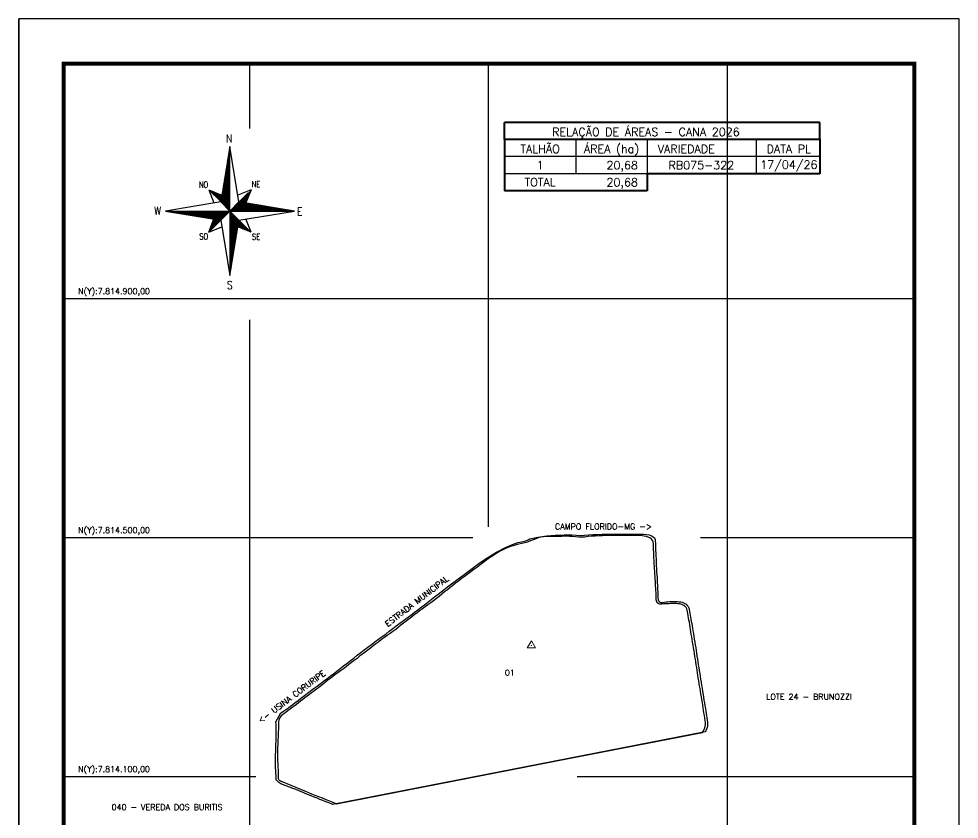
# Model space of a CAD drawing. Header units: millimetres. Extents: x 740913 to 742488, y 7813141 to 7815368.
# Drawn here: x 740913 to 742488, y 7814029 to 7815368 of the extents above; entities that cross this region are included whole.
import ezdxf
from ezdxf.enums import TextEntityAlignment as Align

# ---------------------------------------------------------------- set-up
doc = ezdxf.new("R2010")
doc.units = ezdxf.units.MM
doc.linetypes.add('LIN0', pattern=[0])
for name, color, linetype in [('0114LOTE25', 1, 'Continuous'), ('0114LOTE25001', 5, 'Continuous'), ('CONFRONTANTE', 7, 'Continuous'), ('MALHA', 8, 'Continuous'), ('MARGEM', 5, 'Continuous'), ('QUADRO_DE_AREAS_CANA_2024', 7, 'Continuous'), ('SETA_NORTE', 3, 'Continuous'), ('TEXTO', 7, 'Continuous')]:
    doc.layers.add(name, color=color, linetype=linetype)
doc.styles.add('ROMANS', font='romans')
doc.styles.add('Simplex', font='simplex.shx')

# ---------------------------------------------------------------- blocks, each defined once
blk = doc.blocks.new('A$C309442C0')
at = {"layer": 'SETA_NORTE', "linetype": 'Continuous'}
h = blk.add_hatch(dxfattribs=at)
h.set_pattern_fill('ANSI31', color=256, scale=0.1375, angle=-90, style=0)
h.set_pattern_definition([(315, (-215853.3434, 13873.16845), (0.3086963042, 0.3086963042), [])])
h.paths.add_polyline_path([(73.5, 97.4), (74.7, 104.9), (60, 110.8)])
h = blk.add_hatch(dxfattribs=at)
h.set_pattern_fill('ANSI31', color=256, scale=0.1375, angle=180, style=0)
h.set_pattern_definition([(225, (13869.59828, 216024.21475), (0.3086963042, -0.3086963042), [])])
h.paths.add_polyline_path([(93.8, 97.4), (101.4, 96.2), (107.3, 110.8)])
h = blk.add_hatch(dxfattribs=at)
h.set_pattern_fill('ANSI31', color=256, scale=0.1375, style=0)
h.set_pattern_definition([(45, (-13702.2971, -215849.77324), (-0.3086963042, 0.3086963042), [])])
h.paths.add_polyline_path([(73.5, 77), (65.9, 78.3), (60, 63.6)])
h = blk.add_hatch(dxfattribs=at)
h.set_pattern_fill('ANSI31', color=256, scale=0.1375, angle=90, style=0)
h.set_pattern_definition([(135, (216020.6446, -13698.72693), (-0.3086963042, -0.3086963042), [])])
h.paths.add_polyline_path([(93.8, 77), (92.6, 69.5), (107.3, 63.6)])
for p, q in [((83.4, 157.5), (83.7, 157.8)), ((83.5, 158.3), (83.7, 158.4)), ((83.6, 159), (83.7, 159.1)), ((81.3, 145.3), (83.7, 147.6)), ((81.5, 146.1), (83.7, 148.2)), ((81.6, 146.8), (83.7, 148.9)), ((81.7, 147.6), (83.7, 149.5)), ((81.8, 148.3), (83.7, 150.1)), ((82, 149.1), (83.7, 150.8)), ((82.1, 149.9), (83.7, 151.4)), ((82.2, 150.6), (83.7, 152.1)), ((82.3, 151.4), (83.7, 152.7)), ((82.5, 152.2), (83.7, 153.3)), ((82.6, 152.9), (83.7, 154)), ((82.7, 153.7), (83.7, 154.6)), ((82.9, 154.4), (83.7, 155.2)), ((83, 155.2), (83.7, 155.9)), ((83.1, 156), (83.7, 156.5)), ((83.2, 156.7), (83.7, 157.2)), ((79.2, 132.3), (83.7, 136.8)), ((79.3, 133.1), (83.7, 137.4)), ((79.5, 133.8), (83.7, 138)), ((79.6, 134.6), (83.7, 138.7)), ((79.7, 135.4), (83.7, 139.3)), ((79.8, 136.1), (83.7, 140)), ((80, 136.9), (83.7, 140.6)), ((80.1, 137.7), (83.7, 141.2)), ((80.2, 138.4), (83.7, 141.9)), ((80.3, 139.2), (83.7, 142.5)), ((80.5, 139.9), (83.7, 143.1)), ((80.6, 140.7), (83.7, 143.8)), ((80.7, 141.5), (83.7, 144.4)), ((80.8, 142.2), (83.7, 145)), ((81, 143), (83.7, 145.7)), ((81.1, 143.8), (83.7, 146.3)), ((81.2, 144.5), (83.7, 147)), ((77.2, 120.1), (83.7, 126.6)), ((77.3, 120.9), (83.7, 127.2)), ((77.4, 121.6), (83.7, 127.8)), ((77.6, 122.4), (83.7, 128.5)), ((77.7, 123.2), (83.7, 129.1)), ((77.8, 123.9), (83.7, 129.8)), ((78, 124.7), (83.7, 130.4)), ((78.1, 125.5), (83.7, 131)), ((78.2, 126.2), (83.7, 131.7)), ((78.3, 127), (83.7, 132.3)), ((78.5, 127.7), (83.7, 132.9)), ((78.6, 128.5), (83.7, 133.6)), ((78.7, 129.3), (83.7, 134.2)), ((78.8, 130), (83.7, 134.9)), ((79, 130.8), (83.7, 135.5)), ((79.1, 131.6), (83.7, 136.1)), ((75.1, 107.2), (83.7, 115.7)), ((75.2, 107.9), (83.7, 116.4)), ((75.3, 108.7), (83.7, 117)), ((75.4, 109.4), (83.7, 117.7)), ((75.6, 110.2), (83.7, 118.3)), ((75.7, 111), (83.7, 118.9)), ((75.8, 111.7), (83.7, 119.6)), ((75.9, 112.5), (83.7, 120.2)), ((76.1, 113.3), (83.7, 120.8)), ((76.2, 114), (83.7, 121.5)), ((76.3, 114.8), (83.7, 122.1)), ((76.4, 115.5), (83.7, 122.8)), ((76.6, 116.3), (83.7, 123.4)), ((76.7, 117.1), (83.7, 124)), ((76.8, 117.8), (83.7, 124.7)), ((76.9, 118.6), (83.7, 125.3)), ((77.1, 119.4), (83.7, 125.9)), ((60, 110.8), (74.7, 104.9)), ((60, 110.8), (65.9, 96.2)), ((73.5, 97.3), (83.7, 107.5)), ((73.6, 98), (83.7, 108.1)), ((73.7, 98.8), (83.7, 108.7)), ((73.8, 99.5), (83.7, 109.4)), ((73.8, 97), (83.7, 106.8)), ((73.9, 100.3), (83.7, 110)), ((74.1, 101.1), (83.7, 110.6)), ((74.2, 101.8), (83.7, 111.3)), ((74.2, 96.7), (83.7, 106.2)), ((74.3, 102.6), (83.7, 111.9)), ((74.4, 103.3), (83.7, 112.6)), ((74.5, 96.4), (83.7, 105.6)), ((74.6, 104.1), (83.7, 113.2)), ((74.7, 104.9), (83.7, 113.8)), ((74.8, 105.6), (83.7, 114.5)), ((74.9, 106.4), (83.7, 115.1)), ((107.3, 110.8), (92.6, 104.9)), ((107.3, 110.8), (101.4, 96.2)), ((74.8, 96.1), (83.7, 104.9)), ((75.1, 95.7), (83.7, 104.3)), ((75.4, 95.4), (83.7, 103.6)), ((75.8, 95.1), (83.7, 103)), ((76.1, 94.8), (83.7, 102.4)), ((76.4, 94.5), (83.7, 101.7)), ((76.7, 94.2), (83.7, 101.1)), ((77, 93.8), (83.7, 100.5)), ((77.4, 93.5), (83.7, 99.8)), ((77.7, 93.2), (83.7, 99.2)), ((78, 92.9), (83.7, 98.5)), ((78.3, 92.6), (83.7, 97.9)), ((78.6, 92.2), (83.7, 97.3)), ((78.9, 91.9), (83.7, 96.6)), ((79.3, 91.6), (83.7, 96)), ((79.6, 91.3), (83.7, 95.4)), ((79.9, 91), (83.7, 94.7)), ((83.8, 87.2), (94, 97.4)), ((84.4, 87.2), (94.5, 97.3)), ((85.1, 87.2), (95.1, 97.2)), ((85.7, 87.2), (95.6, 97.1)), ((86.3, 87.2), (96.2, 97)), ((87, 87.2), (96.7, 96.9)), ((87.6, 87.2), (97.2, 96.9)), ((88.3, 87.2), (97.8, 96.8)), ((88.9, 87.2), (98.3, 96.7)), ((89.5, 87.2), (98.9, 96.6)), ((90.2, 87.2), (99.4, 96.5)), ((90.8, 87.2), (100, 96.4)), ((91.4, 87.2), (100.5, 96.3)), ((92.1, 87.2), (101.1, 96.2)), ((92.7, 87.2), (101.6, 96.1)), ((93.4, 87.2), (102.2, 96)), ((94, 87.2), (102.7, 96)), ((94.6, 87.2), (103.3, 95.9)), ((95.3, 87.2), (103.8, 95.8)), ((95.9, 87.2), (104.4, 95.7)), ((96.5, 87.2), (104.9, 95.6)), ((97.2, 87.2), (105.5, 95.5)), ((97.8, 87.2), (106, 95.4)), ((98.4, 87.2), (106.5, 95.3)), ((99.1, 87.2), (107.1, 95.2)), ((99.7, 87.2), (107.6, 95.1)), ((100.4, 87.2), (108.2, 95.1)), ((101, 87.2), (108.7, 95)), ((101.6, 87.2), (109.3, 94.9)), ((102.3, 87.2), (109.8, 94.8)), ((102.9, 87.2), (110.4, 94.7)), ((103.5, 87.2), (110.9, 94.6)), ((104.2, 87.2), (111.5, 94.5)), ((11.8, 87.2), (11.8, 87.2)), ((12.3, 87.1), (12.4, 87.2)), ((12.9, 87), (13.1, 87.2)), ((13.4, 86.9), (13.7, 87.2)), ((14, 86.8), (14.4, 87.2)), ((14.5, 86.7), (15, 87.2)), ((15.1, 86.6), (15.6, 87.2)), ((15.6, 86.6), (16.3, 87.2)), ((16.2, 86.5), (16.9, 87.2)), ((16.7, 86.4), (17.5, 87.2)), ((17.2, 86.3), (18.2, 87.2)), ((17.8, 86.2), (18.8, 87.2)), ((18.3, 86.1), (19.5, 87.2)), ((18.9, 86), (20.1, 87.2)), ((19.4, 85.9), (20.7, 87.2)), ((20, 85.8), (21.4, 87.2)), ((20.5, 85.7), (22, 87.2)), ((21.1, 85.7), (22.6, 87.2)), ((21.6, 85.6), (23.3, 87.2)), ((22.2, 85.5), (23.9, 87.2)), ((22.7, 85.4), (24.6, 87.2)), ((23.3, 85.3), (25.2, 87.2)), ((23.8, 85.2), (25.8, 87.2)), ((24.4, 85.1), (26.5, 87.2)), ((24.9, 85), (27.1, 87.2)), ((25.5, 84.9), (27.7, 87.2)), ((26, 84.8), (28.4, 87.2)), ((26.5, 84.8), (29, 87.2)), ((27.1, 84.7), (29.6, 87.2)), ((27.6, 84.6), (30.3, 87.2)), ((28.2, 84.5), (30.9, 87.2)), ((28.7, 84.4), (31.6, 87.2)), ((29.3, 84.3), (32.2, 87.2)), ((29.8, 84.2), (32.8, 87.2)), ((30.4, 84.1), (33.5, 87.2)), ((30.9, 84), (34.1, 87.2)), ((31.5, 83.9), (34.7, 87.2)), ((32, 83.9), (35.4, 87.2)), ((32.6, 83.8), (36, 87.2)), ((33.1, 83.7), (36.7, 87.2)), ((33.7, 83.6), (37.3, 87.2)), ((34.2, 83.5), (37.9, 87.2)), ((34.7, 83.4), (38.6, 87.2)), ((35.3, 83.3), (39.2, 87.2)), ((35.8, 83.2), (39.8, 87.2)), ((36.4, 83.1), (40.5, 87.2)), ((36.9, 83), (41.1, 87.2)), ((37.5, 83), (41.8, 87.2)), ((38, 82.9), (42.4, 87.2)), ((38.6, 82.8), (43, 87.2)), ((39.1, 82.7), (43.7, 87.2)), ((39.7, 82.6), (44.3, 87.2)), ((40.2, 82.5), (44.9, 87.2)), ((40.8, 82.4), (45.6, 87.2)), ((41.3, 82.3), (46.2, 87.2)), ((41.9, 82.2), (46.8, 87.2)), ((42.4, 82.1), (47.5, 87.2)), ((43, 82.1), (48.1, 87.2)), ((43.5, 82), (48.8, 87.2)), ((44, 81.9), (49.4, 87.2)), ((44.6, 81.8), (50, 87.2)), ((45.1, 81.7), (50.7, 87.2)), ((45.7, 81.6), (51.3, 87.2)), ((46.2, 81.5), (51.9, 87.2)), ((46.8, 81.4), (52.6, 87.2)), ((47.3, 81.3), (53.2, 87.2)), ((47.9, 81.2), (53.9, 87.2)), ((48.4, 81.2), (54.5, 87.2)), ((49, 81.1), (55.1, 87.2)), ((49.5, 81), (55.8, 87.2)), ((50.1, 80.9), (56.4, 87.2)), ((50.6, 80.8), (57, 87.2)), ((51.2, 80.7), (57.7, 87.2)), ((51.7, 80.6), (58.3, 87.2)), ((52.3, 80.5), (59, 87.2)), ((52.8, 80.4), (59.6, 87.2)), ((53.3, 80.3), (60.2, 87.2)), ((53.9, 80.3), (60.9, 87.2)), ((54.4, 80.2), (61.5, 87.2)), ((55, 80.1), (62.1, 87.2)), ((55.5, 80), (62.8, 87.2)), ((56.1, 79.9), (63.4, 87.2)), ((56.6, 79.8), (64, 87.2)), ((57.2, 79.7), (64.7, 87.2)), ((57.7, 79.6), (65.3, 87.2)), ((58.3, 79.5), (66, 87.2)), ((58.8, 79.4), (66.6, 87.2)), ((59.4, 79.4), (67.2, 87.2)), ((59.9, 79.3), (67.9, 87.2)), ((83.7, 87.2), (60, 63.6)), ((60.5, 79.2), (68.5, 87.2)), ((61, 79.1), (69.1, 87.2)), ((61.5, 79), (69.8, 87.2)), ((62.1, 78.9), (70.4, 87.2)), ((62.6, 78.8), (71.1, 87.2)), ((63.2, 78.7), (71.7, 87.2)), ((63.7, 78.6), (72.3, 87.2)), ((64.3, 78.5), (73, 87.2)), ((64.8, 78.4), (73.6, 87.2)), ((65.4, 78.4), (74.2, 87.2)), ((65.9, 78.3), (74.9, 87.2)), ((66.5, 78.2), (75.5, 87.2)), ((67, 78.1), (76.2, 87.2)), ((67.6, 78), (76.8, 87.2)), ((68.1, 77.9), (77.4, 87.2)), ((68.7, 77.8), (78.1, 87.2)), ((69.2, 77.7), (78.7, 87.2)), ((69.8, 77.6), (79.3, 87.2)), ((70.3, 77.5), (80, 87.2)), ((70.8, 77.5), (80.6, 87.2)), ((71.4, 77.4), (81.2, 87.2)), ((71.9, 77.3), (81.9, 87.2)), ((72.5, 77.2), (82.5, 87.2)), ((73, 77.1), (83.2, 87.2)), ((80.2, 90.7), (83.7, 94.1)), ((80.5, 90.3), (83.7, 93.4)), ((80.9, 90), (83.7, 92.8)), ((81.2, 89.7), (83.7, 92.2)), ((81.5, 89.4), (83.7, 91.5)), ((81.8, 89.1), (83.7, 90.9)), ((82.1, 88.7), (83.7, 90.3)), ((82.4, 88.4), (83.7, 89.6)), ((82.8, 88.1), (83.7, 89)), ((83.1, 87.8), (83.7, 88.4)), ((83.4, 87.5), (83.7, 87.7)), ((83.7, 87.1), (83.7, 87.1)), ((83.7, 86.4), (84, 86.8)), ((83.7, 85.8), (84.4, 86.5)), ((83.7, 85.2), (84.7, 86.2)), ((83.7, 84.5), (85, 85.9)), ((83.7, 83.9), (85.3, 85.6)), ((83.7, 83.3), (85.6, 85.2)), ((83.7, 82.6), (86, 84.9)), ((83.7, 82), (86.3, 84.6)), ((83.7, 81.3), (86.6, 84.3)), ((104.8, 87.2), (112, 94.4)), ((105.5, 87.2), (112.6, 94.3)), ((106.1, 87.2), (113.1, 94.2)), ((106.7, 87.2), (113.7, 94.1)), ((107.4, 87.2), (114.2, 94.1)), ((108, 87.2), (114.8, 94)), ((108.6, 87.2), (115.3, 93.9)), ((109.3, 87.2), (115.8, 93.8)), ((109.9, 87.2), (116.4, 93.7)), ((110.6, 87.2), (116.9, 93.6)), ((111.2, 87.2), (117.5, 93.5)), ((111.8, 87.2), (118, 93.4)), ((112.5, 87.2), (118.6, 93.3)), ((113.1, 87.2), (119.1, 93.2)), ((113.7, 87.2), (119.7, 93.2)), ((114.4, 87.2), (120.2, 93.1)), ((115, 87.2), (120.8, 93)), ((115.6, 87.2), (121.3, 92.9)), ((116.3, 87.2), (121.9, 92.8)), ((116.9, 87.2), (122.4, 92.7)), ((117.6, 87.2), (123, 92.6)), ((118.2, 87.2), (123.5, 92.5)), ((118.8, 87.2), (124, 92.4)), ((119.5, 87.2), (124.6, 92.3)), ((120.1, 87.2), (125.1, 92.3)), ((120.7, 87.2), (125.7, 92.2)), ((121.4, 87.2), (126.2, 92.1)), ((122, 87.2), (126.8, 92)), ((122.7, 87.2), (127.3, 91.9)), ((123.3, 87.2), (127.9, 91.8)), ((123.9, 87.2), (128.4, 91.7)), ((124.6, 87.2), (129, 91.6)), ((125.2, 87.2), (129.5, 91.5)), ((125.8, 87.2), (130.1, 91.4)), ((126.5, 87.2), (130.6, 91.4)), ((127.1, 87.2), (131.2, 91.3)), ((127.8, 87.2), (131.7, 91.2)), ((128.4, 87.2), (132.3, 91.1)), ((129, 87.2), (132.8, 91)), ((129.7, 87.2), (133.3, 90.9)), ((130.3, 87.2), (133.9, 90.8)), ((130.9, 87.2), (134.4, 90.7)), ((131.6, 87.2), (135, 90.6)), ((132.2, 87.2), (135.5, 90.5)), ((132.8, 87.2), (136.1, 90.5)), ((133.5, 87.2), (136.6, 90.4)), ((134.1, 87.2), (137.2, 90.3)), ((134.8, 87.2), (137.7, 90.2)), ((135.4, 87.2), (138.3, 90.1)), ((136, 87.2), (138.8, 90)), ((136.7, 87.2), (139.4, 89.9)), ((137.3, 87.2), (139.9, 89.8)), ((137.9, 87.2), (140.5, 89.7)), ((138.6, 87.2), (141, 89.6)), ((139.2, 87.2), (141.6, 89.6)), ((139.9, 87.2), (142.1, 89.5)), ((140.5, 87.2), (142.6, 89.4)), ((141.1, 87.2), (143.2, 89.3)), ((141.8, 87.2), (143.7, 89.2)), ((142.4, 87.2), (144.3, 89.1)), ((143, 87.2), (144.8, 89)), ((143.7, 87.2), (145.4, 88.9)), ((144.3, 87.2), (145.9, 88.8)), ((144.9, 87.2), (146.5, 88.7)), ((145.6, 87.2), (147, 88.7)), ((146.2, 87.2), (147.6, 88.6)), ((146.9, 87.2), (148.1, 88.5)), ((147.5, 87.2), (148.7, 88.4)), ((148.1, 87.2), (149.2, 88.3)), ((148.8, 87.2), (149.8, 88.2)), ((149.4, 87.2), (150.3, 88.1)), ((150, 87.2), (150.8, 88)), ((150.7, 87.2), (151.4, 87.9)), ((151.3, 87.2), (151.9, 87.8)), ((152, 87.2), (152.5, 87.8)), ((152.6, 87.2), (153, 87.7)), ((153.2, 87.2), (153.6, 87.6)), ((153.9, 87.2), (154.1, 87.5)), ((154.5, 87.2), (154.7, 87.4)), ((155.1, 87.2), (155.2, 87.3)), ((60, 63.6), (65.9, 78.3)), ((83.7, 80.7), (86.9, 84)), ((83.7, 80.1), (87.2, 83.6)), ((83.7, 79.4), (87.5, 83.3)), ((83.7, 78.8), (87.9, 83)), ((83.7, 78.2), (88.2, 82.7)), ((83.7, 77.5), (88.5, 82.4)), ((83.7, 76.9), (88.8, 82.1)), ((83.7, 76.2), (89.1, 81.7)), ((83.7, 75.6), (89.5, 81.4)), ((83.7, 75), (89.8, 81.1)), ((83.7, 74.3), (90.1, 80.8)), ((83.7, 73.7), (90.4, 80.5)), ((83.7, 73.1), (90.7, 80.1)), ((83.7, 72.4), (91, 79.8)), ((83.7, 71.8), (91.4, 79.5)), ((83.7, 71.2), (91.7, 79.2)), ((83.7, 70.5), (92, 78.9)), ((83.7, 69.9), (92.3, 78.5)), ((83.7, 69.2), (92.6, 78.2)), ((83.7, 68.6), (93, 77.9)), ((83.7, 68), (93.3, 77.6)), ((83.7, 67.3), (93.6, 77.3)), ((83.7, 66.7), (93.8, 76.9)), ((83.7, 66.1), (93.7, 76.1)), ((83.7, 65.4), (93.6, 75.3)), ((83.7, 64.8), (93.4, 74.6)), ((83.7, 64.1), (93.3, 73.8)), ((107.3, 63.6), (101.4, 78.3)), ((60, 63.6), (74.7, 69.5)), ((83.7, 63.5), (93.2, 73)), ((83.7, 62.9), (93.1, 72.3)), ((83.7, 62.2), (92.9, 71.5)), ((83.7, 61.6), (92.8, 70.8)), ((83.7, 61), (92.7, 70)), ((83.7, 60.3), (92.6, 69.2)), ((83.7, 59.7), (92.4, 68.5)), ((83.7, 59), (92.3, 67.7)), ((83.7, 58.4), (92.2, 66.9)), ((83.7, 57.8), (92.1, 66.2)), ((83.7, 57.1), (91.9, 65.4)), ((83.7, 56.5), (91.8, 64.7)), ((83.7, 55.9), (91.7, 63.9)), ((83.7, 55.2), (91.6, 63.1)), ((107.3, 63.6), (92.6, 69.5)), ((83.7, 54.6), (91.4, 62.4)), ((83.7, 54), (91.3, 61.6)), ((83.7, 53.3), (91.2, 60.8)), ((83.7, 52.7), (91.1, 60.1)), ((83.7, 52), (90.9, 59.3)), ((83.7, 51.4), (90.8, 58.6)), ((83.7, 50.8), (90.7, 57.8)), ((83.7, 50.1), (90.5, 57)), ((83.7, 49.5), (90.4, 56.3)), ((83.7, 48.9), (90.3, 55.5)), ((83.7, 48.2), (90.2, 54.7)), ((83.7, 47.6), (90, 54)), ((83.7, 46.9), (89.9, 53.2)), ((83.7, 46.3), (89.8, 52.5)), ((83.7, 45.7), (89.7, 51.7)), ((83.7, 45), (89.5, 50.9)), ((83.7, 44.4), (89.4, 50.2)), ((83.7, 43.8), (89.3, 49.4)), ((83.7, 43.1), (89.2, 48.6)), ((83.7, 42.5), (89, 47.9)), ((83.7, 41.8), (88.9, 47.1)), ((83.7, 41.2), (88.8, 46.3)), ((83.7, 40.6), (88.7, 45.6)), ((83.7, 39.9), (88.5, 44.8)), ((83.7, 39.3), (88.4, 44.1)), ((83.7, 38.7), (88.3, 43.3)), ((83.7, 38), (88.2, 42.5)), ((83.7, 37.4), (88, 41.8)), ((83.7, 36.8), (87.9, 41)), ((83.7, 36.1), (87.8, 40.2)), ((83.7, 35.5), (87.7, 39.5)), ((83.7, 34.8), (87.5, 38.7)), ((83.7, 34.2), (87.4, 38)), ((83.7, 33.6), (87.3, 37.2)), ((83.7, 32.9), (87.2, 36.4)), ((83.7, 32.3), (87, 35.7)), ((83.7, 31.7), (86.9, 34.9)), ((83.7, 31), (86.8, 34.1)), ((83.7, 30.4), (86.7, 33.4)), ((83.7, 29.7), (86.5, 32.6)), ((83.7, 29.1), (86.4, 31.9)), ((83.7, 28.5), (86.3, 31.1)), ((83.7, 27.8), (86.2, 30.3)), ((83.7, 27.2), (86, 29.6)), ((83.7, 26.6), (85.9, 28.8)), ((83.7, 25.9), (85.8, 28)), ((83.7, 25.3), (85.6, 27.3)), ((83.7, 24.6), (85.5, 26.5)), ((83.7, 24), (85.4, 25.8)), ((83.7, 23.4), (85.3, 25)), ((83.7, 22.7), (85.1, 24.2)), ((83.7, 22.1), (85, 23.5)), ((83.7, 21.5), (84.9, 22.7)), ((83.7, 20.8), (84.8, 21.9)), ((83.7, 20.2), (84.6, 21.2)), ((83.7, 19.6), (84.5, 20.4)), ((83.7, 18.9), (84.4, 19.7)), ((83.7, 18.3), (84.3, 18.9)), ((83.7, 17.6), (84.1, 18.1)), ((83.7, 17), (84, 17.4)), ((83.7, 16.4), (83.9, 16.6)), ((83.7, 15.7), (83.8, 15.8))]:
    blk.add_line(p, q, dxfattribs=at)
blk.add_lwpolyline([(93.8, 77), (155.7, 87.2), (93.8, 97.4), (83.7, 159.3), (73.5, 97.4), (11.6, 87.2), (73.5, 77), (83.7, 15.1)], close=True, dxfattribs=at)
for points in [[(83.7, 87.2), (83.7, 159.3)], [(83.7, 87.2), (73.5, 97.4)], [(83.7, 87.2), (93.8, 97.4)], [(11.6, 87.2), (155.7, 87.2)], [(83.7, 87.2), (73.5, 77)], [(83.7, 87.2), (93.8, 77)], [(83.7, 87.2), (83.7, 15.1)]]:
    blk.add_lwpolyline(points, dxfattribs=at)
at = {"layer": 'SETA_NORTE', "color": 7, "lineweight": 30, "style": 'ROMANS', "width": 0.8}
for s, height, p in [('N ', 8.94, (79.5, 163.6)), ('NO', 6.88, (49.1, 113.2)), ('NE', 6.87, (108, 113.7)), ('W', 8.94, (-0.7, 82.9)), ('E', 8.94, (158.6, 82.1)), ('SO', 6.88, (49.5, 55.3)), ('SE', 6.87, (108.3, 55)), ('S', 8.94, (80.6, 0))]:
    blk.add_text(s, height=height, dxfattribs=at).set_placement(p)

msp = doc.modelspace()

# ---------------------------------------------------------------- linework, layer by layer
at = {"layer": '0114LOTE25', "elevation": 632.5}
msp.add_lwpolyline([(741437, 7814054), (741432.4, 7814055.7), (741427.5, 7814057.6), (741422.5, 7814059.7), (741417.6, 7814061.7), (741412.8, 7814063.6), (741407.9, 7814065.6), (741403, 7814067.6), (741398.2, 7814069.4), (741393.7, 7814071.2), (741389.3, 7814073), (741385.2, 7814074.7), (741381.4, 7814076.3), (741378.4, 7814077.6), (741376, 7814078.6), (741373.9, 7814079.4), (741351.8, 7814087.9), (741348.7, 7814089.9), (741344.4, 7814094.5), (741344.2, 7814097.9), (741344, 7814101.6), (741343.8, 7814105.7), (741343.6, 7814110), (741343.3, 7814114.9), (741343.2, 7814120.2), (741343.1, 7814125.7), (741343.2, 7814131.2), (741343.3, 7814136.6), (741343.5, 7814142.1), (741343.7, 7814147.6), (741343.9, 7814153.3), (741344, 7814159.1), (741344.2, 7814165.1), (741344.3, 7814171.1), (741344.4, 7814176.8), (741344.4, 7814182.3), (741344.4, 7814187.2), (741343.6, 7814191.5), (741352.1, 7814206.4), (741354.7, 7814208.2), (741357.9, 7814210.3), (741361.4, 7814212.8), (741364.7, 7814215.2), (741368.4, 7814217.8), (741372.1, 7814220.7), (741376.1, 7814223.7), (741380.4, 7814226.9), (741384.8, 7814230.3), (741389.4, 7814233.8), (741394.1, 7814237.4), (741399, 7814241), (741403.6, 7814244.3), (741408.1, 7814247.7), (741413, 7814251.4), (741418.1, 7814255.4), (741423.4, 7814259.5), (741428.9, 7814263.7), (741434.5, 7814267.9), (741440.1, 7814272.1), (741445.7, 7814276.4), (741451.3, 7814280.8), (741456.9, 7814285), (741462.6, 7814289.3), (741468.3, 7814293.8), (741474.1, 7814298.3), (741480, 7814302.9), (741485.8, 7814307.6), (741491.8, 7814312.1), (741497.7, 7814316.6), (741503.7, 7814321), (741509.7, 7814325.3), (741515.7, 7814329.7), (741521.7, 7814334.2), (741527.7, 7814338.5), (741533.5, 7814343.1), (741539.5, 7814347.5), (741545.4, 7814352.1), (741551.5, 7814356.6), (741557.5, 7814361.2), (741563.5, 7814365.7), (741569.6, 7814370.1), (741575.5, 7814374.6), (741581.3, 7814379.1), (741586.9, 7814383.5), (741592.6, 7814387.6), (741598.4, 7814391.7), (741604, 7814396.1), (741609.6, 7814400.6), (741615.3, 7814405), (741620.3, 7814409.1), (741625.8, 7814413.2), (741631.4, 7814417.4), (741663.7, 7814441.6), (741686.1, 7814458.1), (741698.5, 7814466.6), (741713.5, 7814475.7), (741728.1, 7814483.3), (741740.1, 7814488.5), (741748.8, 7814491.6), (741752.2, 7814492.3), (741758, 7814493.4), (741762.6, 7814494.7), (741766.3, 7814496.2), (741769, 7814497.7), (741782.6, 7814500.5), (741797.3, 7814502.7), (741812.1, 7814504), (741826.4, 7814504.7), (741830.6, 7814504.7), (741832.1, 7814504.7), (741839.3, 7814504.3), (741846.5, 7814503.9), (741853.7, 7814503.7), (741860.8, 7814504), (741867.8, 7814504.7), (741875, 7814505), (741882.5, 7814505.2), (741890.1, 7814505.5), (741897.6, 7814505.8), (741905.2, 7814505.9), (741913, 7814505.8), (741920.9, 7814505.8), (741928.9, 7814505.8), (741937.1, 7814505.8), (741945.3, 7814505.9), (741953, 7814505.8), (741959.5, 7814505.7), (741964.7, 7814505.3), (741968.7, 7814504.3), (741971.7, 7814503.4), (741974, 7814502.5), (741975.8, 7814501.3), (741977.6, 7814499.3), (741978.7, 7814496.7), (741979, 7814494), (741979.3, 7814490.7), (741979.5, 7814486.8), (741979.6, 7814482.6), (741979.8, 7814478.6), (741979.9, 7814474.2), (741980.1, 7814469.2), (741980.4, 7814464), (741980.7, 7814458.6), (741980.9, 7814453.3), (741981.1, 7814448.1), (741981.4, 7814442.9), (741981.7, 7814437.6), (741982.1, 7814432.5), (741982.4, 7814427.9), (741983.2, 7814404.9), (741983.6, 7814398.5), (741984, 7814395.8), (741984.8, 7814393.9), (741985.5, 7814392.8), (741987.1, 7814391.7), (741989.2, 7814391.3), (741990.8, 7814391.2), (741992.4, 7814391.4), (741994, 7814391.6), (741997.2, 7814392.3), (741999.7, 7814392.6), (742002.8, 7814393), (742006.9, 7814392.9), (742009.4, 7814392.8), (742011.8, 7814392.7), (742014.2, 7814392.7), (742016.6, 7814392.7), (742019.3, 7814392.5), (742021.8, 7814392.2), (742024.2, 7814391.6), (742026.4, 7814390.8), (742028.7, 7814389.7), (742030.8, 7814388.3), (742032.7, 7814386.5), (742034.2, 7814384.4), (742035.3, 7814382.1), (742036, 7814379.4), (742036.5, 7814376.5), (742037, 7814373.4), (742037.6, 7814370.1), (742038.2, 7814366.8), (742038.8, 7814363.2), (742039.5, 7814359.5), (742040.1, 7814355.9), (742040.8, 7814352.4), (742041.5, 7814348.3), (742042.3, 7814343.9), (742043, 7814339.2), (742043.7, 7814334.5), (742044.5, 7814329.7), (742045.2, 7814325), (742046, 7814320.3), (742046.8, 7814315.5), (742047.5, 7814311), (742048.2, 7814306.4), (742049, 7814301.6), (742049.7, 7814296.6), (742050.5, 7814291.7), (742051.2, 7814287), (742052, 7814282.4), (742052.7, 7814277.5), (742053.5, 7814272.6), (742054.2, 7814267.7), (742055, 7814262.8), (742055.8, 7814257.7), (742056.7, 7814252.6), (742057.5, 7814247.6), (742058.3, 7814242.5), (742059.1, 7814237.5), (742059.9, 7814232.6), (742060.7, 7814227.9), (742061.5, 7814223.2), (742062.3, 7814218.5), (742063, 7814213.9), (742063.6, 7814209.6), (742064.3, 7814205.6), (742064.9, 7814201.7), (742065.5, 7814198), (742066.1, 7814194.5), (742066.4, 7814191.2), (742066.5, 7814188), (742066.4, 7814184.9), (742065.9, 7814182), (742065, 7814179.1), (742063.7, 7814176.4), (742062.5, 7814174.6), (741834, 7814130.3), (741438.9, 7814053.2)], close=True, dxfattribs=at)
at = {"layer": '0114LOTE25001', "elevation": 632.5}
msp.add_lwpolyline([(742058.2, 7814173.7), (742059.9, 7814176.3), (742061.2, 7814178.9), (742062.3, 7814181.6), (742062.9, 7814184.3), (742063.2, 7814187.2), (742063, 7814190.4), (742062.6, 7814194), (742062, 7814197.9), (742061.4, 7814202.1), (742060.7, 7814206.4), (742060.1, 7814210.7), (742059.4, 7814215), (742058.7, 7814219.4), (742058, 7814224), (742057.1, 7814228.9), (742056.3, 7814233.6), (742055.6, 7814238.3), (742054.8, 7814242.9), (742054.1, 7814247.3), (742053.4, 7814251.6), (742052.7, 7814255.9), (742052, 7814260.4), (742051.1, 7814265), (742050.4, 7814269.4), (742049.8, 7814273.8), (742049.1, 7814278.2), (742048.5, 7814282.7), (742047.8, 7814287.1), (742047.1, 7814291.7), (742046.3, 7814296.4), (742045.6, 7814301), (742044.9, 7814305.7), (742044.1, 7814310.4), (742043.3, 7814315.3), (742042.5, 7814320), (742041.7, 7814324.7), (742040.9, 7814329.3), (742040.1, 7814333.8), (742039.5, 7814338.1), (742038.8, 7814342.2), (742038.2, 7814346.2), (742037.6, 7814350), (742036.9, 7814354), (742036.2, 7814358.1), (742035.5, 7814361.9), (742034.8, 7814365.5), (742034.2, 7814369.1), (742033.6, 7814372.7), (742033.1, 7814375.8), (742032.5, 7814378.6), (742031.8, 7814380.9), (742031, 7814382.8), (742029.9, 7814384.3), (742028.7, 7814385.4), (742027.4, 7814386.3), (742025.8, 7814387.1), (742023.8, 7814387.9), (742021.8, 7814388.4), (742019.6, 7814388.8), (742017, 7814389.2), (742014.7, 7814389.5), (742012.4, 7814389.6), (742009.8, 7814389.6), (742007.1, 7814389.5), (742004.6, 7814389.4), (742002.3, 7814389.3), (742000.1, 7814389.2), (741997.8, 7814389.1), (741995.3, 7814389), (741993.2, 7814388.8), (741990, 7814388.6), (741988.2, 7814388.5), (741986.9, 7814388.7), (741985.3, 7814389), (741983.8, 7814389.8), (741982.5, 7814390.8), (741981.5, 7814392.3), (741981, 7814393.9), (741980.8, 7814395.6), (741980.6, 7814400.7), (741980.5, 7814404.2), (741980.4, 7814407.8), (741980.2, 7814411.6), (741979.9, 7814415.2), (741979.7, 7814419), (741979.6, 7814422.7), (741979.4, 7814426.5), (741979.1, 7814430.6), (741978.8, 7814434.8), (741978.4, 7814439.1), (741978.2, 7814443.4), (741978, 7814447.4), (741977.7, 7814451.4), (741977.5, 7814455.1), (741977.4, 7814458.7), (741977.2, 7814462.1), (741977, 7814465.4), (741976.9, 7814468.8), (741976.7, 7814472.1), (741976.5, 7814475.6), (741976.2, 7814479.5), (741976.1, 7814483.4), (741976, 7814487), (741975.9, 7814490.2), (741975.5, 7814492.8), (741974.7, 7814494.9), (741973.6, 7814496.6), (741972, 7814498.1), (741969.8, 7814499.3), (741967.1, 7814500.5), (741964, 7814501.7), (741960.8, 7814502.5), (741957.4, 7814502.9), (741953.5, 7814503.2), (741948.9, 7814503.3), (741943.9, 7814503.4), (741938.6, 7814503.4), (741933.2, 7814503.3), (741927.5, 7814503.4), (741921.5, 7814503.4), (741915.3, 7814503.4), (741909.3, 7814503.5), (741903.2, 7814503.4), (741897, 7814503.3), (741890.7, 7814503), (741884.5, 7814502.8), (741878.3, 7814502.5), (741872.3, 7814502.2), (741866.8, 7814501.7), (741861.3, 7814500.9), (741855.7, 7814500.5), (741850.4, 7814500.8), (741845.4, 7814501.4), (741840.2, 7814501.8), (741835.4, 7814502), (741830.9, 7814502.1), (741826.7, 7814502.1), (741822.8, 7814501.9), (741819, 7814502), (741815.3, 7814501.8), (741811.1, 7814501.6), (741806.4, 7814501.7), (741801.5, 7814501.7), (741796.5, 7814501.7), (741791.7, 7814501.3), (741787.2, 7814500.5), (741783.2, 7814499.4), (741778.9, 7814498), (741774.7, 7814496.2), (741770.1, 7814494.3), (741765.3, 7814492.5), (741760.4, 7814491.1), (741755.5, 7814490.1), (741750.7, 7814489.1), (741745.9, 7814487.9), (741741.2, 7814486.4), (741736.7, 7814484.9), (741732.1, 7814483.2), (741727.4, 7814481.1), (741722.9, 7814479.1), (741718.4, 7814476.6), (741713.8, 7814473.8), (741709, 7814470.7), (741704.1, 7814467.6), (741699.4, 7814464.4), (741694.9, 7814461.1), (741690.5, 7814457.9), (741686.1, 7814454.5), (741681.7, 7814451.2), (741677.2, 7814447.9), (741672.8, 7814444.6), (741668.2, 7814441.2), (741663.6, 7814437.8), (741659, 7814434.3), (741654.3, 7814430.7), (741649.6, 7814427.1), (741644.8, 7814423.5), (741640.1, 7814420), (741635.5, 7814416.3), (741630.9, 7814412.6), (741626.3, 7814408.9), (741621.7, 7814405.1), (741617.1, 7814401.5), (741612.5, 7814397.8), (741607.8, 7814394.3), (741603.1, 7814390.9), (741598.4, 7814387.5), (741593.8, 7814384), (741589.1, 7814380.6), (741584.4, 7814377.1), (741579.8, 7814373.7), (741575.3, 7814370.4), (741570.9, 7814367), (741566.4, 7814363.6), (741561.9, 7814360.2), (741557.4, 7814356.9), (741553.2, 7814353.4), (741548.9, 7814349.8), (741544.4, 7814346.3), (741539.8, 7814343), (741535.1, 7814339.6), (741530.3, 7814336.2), (741525.5, 7814332.7), (741520.7, 7814329.2), (741515.9, 7814325.5), (741511.3, 7814321.9), (741506.8, 7814318.5), (741502.3, 7814315), (741497.7, 7814311.6), (741493.1, 7814308.2), (741488.6, 7814304.8), (741484, 7814301.3), (741479.6, 7814297.8), (741475.1, 7814294.4), (741470.6, 7814290.9), (741466, 7814287.4), (741461.4, 7814283.8), (741456.7, 7814280.3), (741452.1, 7814276.8), (741447.3, 7814273.3), (741442.7, 7814270), (741438.4, 7814266.9), (741434.5, 7814264), (741430.8, 7814261.3), (741427.4, 7814258.7), (741424, 7814255.9), (741420.8, 7814253.1), (741418, 7814250.9), (741413.6, 7814247.3), (741411.9, 7814246), (741406.9, 7814242.2), (741403.6, 7814239.8), (741400, 7814237.2), (741396.2, 7814234.3), (741392.3, 7814231.5), (741388.7, 7814228.7), (741385.1, 7814226.1), (741381.6, 7814223.4), (741378.1, 7814220.7), (741374.6, 7814218), (741371.2, 7814215.5), (741367.7, 7814212.9), (741364.2, 7814210.3), (741360.9, 7814207.9), (741357.7, 7814205.6), (741355, 7814203.4), (741352.8, 7814201.4), (741351.1, 7814199.6), (741349.7, 7814197.8), (741349, 7814196), (741348.5, 7814194.3), (741348.3, 7814191.8), (741348.1, 7814188.8), (741348, 7814185.5), (741348, 7814182.1), (741347.9, 7814178.5), (741347.8, 7814174.7), (741347.6, 7814170.7), (741347.3, 7814166.3), (741347.1, 7814161.9), (741347, 7814157.6), (741346.9, 7814153.3), (741346.7, 7814148.9), (741346.7, 7814144.2), (741346.6, 7814139.3), (741346.6, 7814134.5), (741346.6, 7814129.9), (741346.7, 7814125.8), (741346.8, 7814121.9), (741347, 7814118.3), (741347.2, 7814115), (741347.3, 7814111.9), (741347.3, 7814109), (741347.3, 7814106.1), (741347.3, 7814103.3), (741347.4, 7814100.7), (741347.5, 7814098.2), (741347.7, 7814096.5), (741348, 7814095.6), (741348.5, 7814094.8), (741349.3, 7814093.9), (741350.1, 7814093.5), (741351, 7814093), (741351.6, 7814092.7), (741352.7, 7814092.4), (741385, 7814078.6), (741389, 7814077), (741393.5, 7814075.3), (741398.3, 7814073.3), (741403.6, 7814071.1), (741409.2, 7814068.8), (741415.1, 7814066.5), (741421.1, 7814064), (741427.4, 7814061.5), (741433.6, 7814059.1), (741439.3, 7814056.9), (741445, 7814054.5), (741445.2, 7814054.4), (741834, 7814130.3)], close=True, dxfattribs=at)
at = {"layer": 'MALHA'}
for points in [[(741300, 7815184.9), (741300, 7815293.5)], [(741700, 7814517.7), (741700, 7815293.5)], [(742100, 7813391.8), (742100, 7815293.5)], [(740988.2, 7814900), (742413.2, 7814900)], [(741300, 7813391.8), (741300, 7814864.4)], [(740988.2, 7814500), (741673.8, 7814500)], [(742054.9, 7814500), (742413.2, 7814500)], [(740988.2, 7814100), (741310.2, 7814100)], [(741848.4, 7814100), (742413.2, 7814100)]]:
    msp.add_lwpolyline(points, dxfattribs=at)
at = {"layer": 'MARGEM', "color": 174, "linetype": 'LIN0'}
msp.add_line((740913.2, 7813141), (740913.2, 7815368.5), dxfattribs=at)
at = {"layer": 'MARGEM', "color": 174, "linetype": 'LIN0', "flags": 128}
msp.add_lwpolyline([(742488.2, 7813141), (742488.2, 7815368.5), (740913.2, 7815368.5), (740913.2, 7813141)], close=True, dxfattribs=at)
at = {"layer": 'MARGEM', "color": 174, "linetype": 'LIN0', "const_width": 6.82, "flags": 128}
msp.add_lwpolyline([(742413.2, 7813391.8), (742413.2, 7815293.5), (740988.2, 7815293.5), (740988.2, 7813391.8)], close=True, dxfattribs=at)
at = {"layer": 'QUADRO_DE_AREAS_CANA_2024', "color": 174, "linetype": 'ByBlock', "lineweight": 40}
for p, q in [((742254.9, 7815194.7), (741726.5, 7815194.7)), ((741726.5, 7815166.2), (741726.5, 7815194.7)), ((742254.9, 7815166.2), (742254.9, 7815194.7)), ((741726.5, 7815166.2), (741726.5, 7815080.7)), ((742254.9, 7815166.2), (741726.5, 7815166.2)), ((742254.9, 7815167.5), (742254.9, 7815109.2)), ((741965.6, 7815109.2), (741965.6, 7815080.7)), ((742254.9, 7815109.2), (741965.6, 7815109.2)), ((741965.6, 7815080.7), (741726.5, 7815080.7))]:
    msp.add_line(p, q, dxfattribs=at)
at = {"layer": 'QUADRO_DE_AREAS_CANA_2024', "linetype": 'Continuous'}
for p, q in [((741846.1, 7815166.2), (741846.1, 7815109.2)), ((741965.6, 7815166.2), (741965.6, 7815109.2)), ((742148, 7815166.2), (742148, 7815109.2)), ((742254.9, 7815137.7), (741726.5, 7815137.7)), ((741965.6, 7815109.2), (741726.5, 7815109.2))]:
    msp.add_line(p, q, dxfattribs=at)
at = {"layer": 'TEXTO', "color": 7, "lineweight": 9, "flags": 128}
msp.add_lwpolyline([(741764.8, 7814315.3), (741778.4, 7814315.3), (741771.6, 7814327)], close=True, dxfattribs=at)
at = {"layer": 'TEXTO', "color": 7, "lineweight": 9, "const_width": 1.06, "flags": 128}
msp.add_lwpolyline([(741771.1, 7814319.2, -1), (741772.1, 7814319.2, -1)], format="xyb", close=True, dxfattribs=at)

# ---------------------------------------------------------------- block references
at = {"layer": 'SETA_NORTE', "linetype": 'ByBlock', "xscale": 1.5, "yscale": 1.5, "zscale": 1.5}
msp.add_blockref('A$C309442C0', (741141.2, 7814915.9), dxfattribs=at)

# ---------------------------------------------------------------- texts
at = {"layer": 'CONFRONTANTE', "color": 7, "linetype": 'Continuous', "style": 'Simplex'}
for s, p in [('LOTE 24 - BRUNOZZI', (742164.8, 7814238.4)), ('040 - VEREDA DOS BURITIS ', (741068.6, 7814053.5))]:
    msp.add_text(s, height=9.75, dxfattribs=at).set_placement(p, align=Align.TOP_LEFT)
at = {"layer": 'MALHA', "style": 'Simplex'}
for s, p in [('N(Y):7.814.900,00', (741072.7, 7814912.4)), ('N(Y):7.814.500,00', (741072.7, 7814512.4)), ('N(Y):7.814.100,00', (741072.7, 7814112.4))]:
    msp.add_text(s, height=9.75, dxfattribs=at).set_placement(p, align=Align.MIDDLE_CENTER)
at = {"layer": 'QUADRO_DE_AREAS_CANA_2024', "linetype": 'Continuous', "style": 'Simplex'}
for s, height, p in [('RELAÇÃO DE ÁREAS - CANA 2026', 13.65, (741963.5, 7815179.1)), ('TALHÃO', 13.65, (741786.3, 7815150.6)), ('ÁREA (ha)', 13.65, (741905.9, 7815150.6)), ('VARIEDADE', 13.65, (742031, 7815150.6)), ('DATA PL', 13.65, (742202.8, 7815150.6)), ('1', 13.7, (741786.3, 7815123.4)), ('RB075-322', 13.65, (742056.3, 7815123.4)), ('17/04/26', 13.65, (742202.8, 7815124.3)), ('TOTAL', 13.65, (741786.3, 7815094.9))]:
    msp.add_text(s, height=height, dxfattribs=at).set_placement(p, align=Align.MIDDLE_CENTER)
for p in [(741950.1, 7815116.5), (741950.1, 7815088)]:
    msp.add_text('20,68', height=13.65, dxfattribs=at).set_placement(p, align=Align.RIGHT)
at = {"layer": 'TEXTO', "color": 7, "linetype": 'Continuous', "style": 'Simplex'}
for s, p in [('CAMPO FLORIDO-MG ->', (741811.1, 7814523.3)), ('01', (741727.3, 7814278.7))]:
    msp.add_text(s, height=9.75, dxfattribs=at).set_placement(p, align=Align.TOP_LEFT)
for s, rotation, p in [('ESTRADA MUNICIPAL', 37.404, (741525.3, 7814358.1)), ('<- USINA CORURIPE', 37, (741312.9, 7814196.4))]:
    msp.add_text(s, height=9.75, rotation=rotation, dxfattribs=at).set_placement(p, align=Align.TOP_LEFT)

doc.saveas('drawing.dxf')
